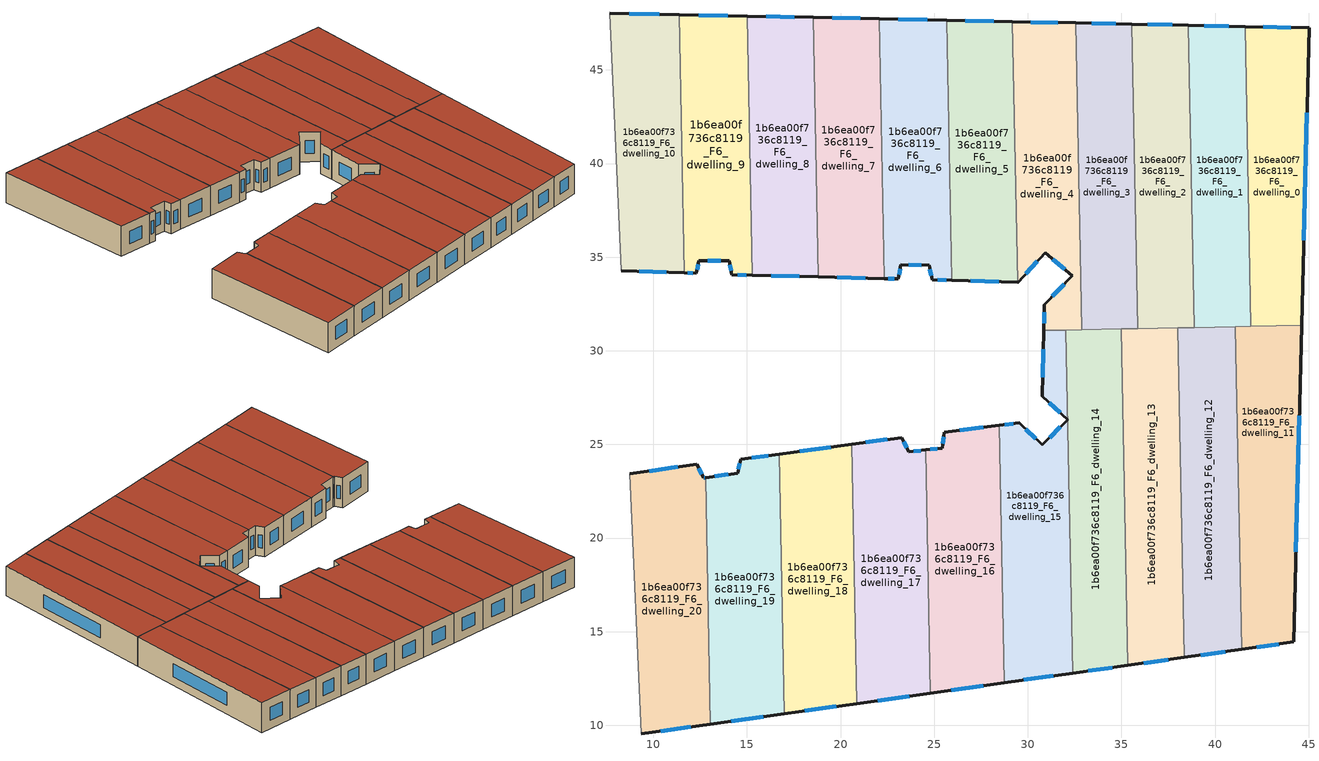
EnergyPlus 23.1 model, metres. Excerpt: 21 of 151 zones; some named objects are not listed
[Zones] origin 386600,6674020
1b6ea00f736c8119_F6_dwelling_0
 floor to 1b6ea00f736c8119_F5_dwelling_0 (EU_floor_Construction): 45.02,47.24 44.62,31.36 41.91,31.3 41.6,47.32 z18
 wall outside (EU_wall_Construction): 44.62,31.36 45.02,47.24 41.6,47.32 z18:21
 wall to 1b6ea00f736c8119_F6_dwelling_1 (EU_wall_Construction): 41.6,47.32 41.91,31.3 z18:21
 wall to 1b6ea00f736c8119_F6_dwelling_11 (EU_wall_Construction): 41.91,31.3 44.62,31.36 z18:21
 window (EU_Window_Construction): 44.73,35.89 44.9,42.7 / 44.04,47.26 42.58,47.3 z18.86:20.14
 roof outside (EU_roof_Construction): 44.62,31.36 45.02,47.24 41.6,47.32 41.91,31.3 z21
1b6ea00f736c8119_F6_dwelling_1
 floor to 1b6ea00f736c8119_F5_dwelling_1 (EU_floor_Construction): 41.6,47.32 41.91,31.3 38.88,31.24 38.57,47.38 z18
 wall outside (EU_wall_Construction): 41.6,47.32 38.57,47.38 z18:21
 wall to 1b6ea00f736c8119_F6_dwelling_2 (EU_wall_Construction): 38.57,47.38 38.88,31.24 z18:21
 wall to 1b6ea00f736c8119_F6_dwelling_12 (EU_wall_Construction): 38.88,31.24 41.09,31.29 z18:21
 wall to 1b6ea00f736c8119_F6_dwelling_11 (EU_wall_Construction): 41.09,31.29 41.91,31.3 z18:21
 window (EU_Window_Construction): 40.73,47.33 39.43,47.36 z18.86:20.14
 roof outside (EU_roof_Construction): 41.91,31.3 41.6,47.32 38.57,47.38 38.88,31.24 z21
1b6ea00f736c8119_F6_dwelling_10
 floor to 1b6ea00f736c8119_F5_dwelling_10 (EU_floor_Construction): 11.39,47.95 11.66,34.16 8.3,34.28 7.66,48.03 z18
 wall outside (EU_wall_Construction): 8.3,34.28 11.66,34.16 / 11.39,47.95 7.66,48.03 z18:21
 wall to 1b6ea00f736c8119_F6_dwelling_9 (EU_wall_Construction): 11.66,34.16 11.39,47.95 z18:21
 wall adiabatic (EU_wall_Construction): 7.66,48.03 8.3,34.28 z18:21
 window (EU_Window_Construction): 9.26,34.24 10.7,34.19 / 10.32,47.98 8.73,48.01 z18.86:20.14
 roof outside (EU_roof_Construction): 11.66,34.16 11.39,47.95 7.66,48.03 8.3,34.28 z21
1b6ea00f736c8119_F6_dwelling_11
 floor to 1b6ea00f736c8119_F5_dwelling_11 (EU_floor_Construction): 44.62,31.36 44.19,14.45 41.43,14.06 41.09,31.29 z18
 wall outside (EU_wall_Construction): 41.43,14.06 44.19,14.45 44.62,31.36 z18:21
 wall to 1b6ea00f736c8119_F6_dwelling_12 (EU_wall_Construction): 41.09,31.29 41.43,14.06 z18:21
 window (EU_Window_Construction): 44.31,19.28 44.5,26.53 / 42.22,14.17 43.4,14.34 z18.86:20.14
 roof outside (EU_roof_Construction): 44.19,14.45 44.62,31.36 41.09,31.29 41.43,14.06 z21
1b6ea00f736c8119_F6_dwelling_12
 floor to 1b6ea00f736c8119_F5_dwelling_12 (EU_floor_Construction): 41.09,31.29 41.43,14.06 38.35,13.63 38.01,31.23 z18
 wall outside (EU_wall_Construction): 38.35,13.63 41.43,14.06 z18:21
 wall to 1b6ea00f736c8119_F6_dwelling_13 (EU_wall_Construction): 38.01,31.23 38.35,13.63 z18:21
 wall to 1b6ea00f736c8119_F6_dwelling_2 (EU_wall_Construction): 38.88,31.24 38.01,31.23 z18:21
 window (EU_Window_Construction): 39.23,13.75 40.55,13.94 z18.86:20.14
 roof outside (EU_roof_Construction): 41.43,14.06 41.09,31.29 38.01,31.23 38.35,13.63 z21
1b6ea00f736c8119_F6_dwelling_13
 floor to 1b6ea00f736c8119_F5_dwelling_13 (EU_floor_Construction): 38.01,31.23 38.35,13.63 35.34,13.2 34.99,31.17 z18
 wall outside (EU_wall_Construction): 35.34,13.2 38.35,13.63 z18:21
 wall to 1b6ea00f736c8119_F6_dwelling_14 (EU_wall_Construction): 34.99,31.17 35.34,13.2 z18:21
 wall to 1b6ea00f736c8119_F6_dwelling_2 (EU_wall_Construction): 38.01,31.23 35.87,31.18 z18:21
 wall to 1b6ea00f736c8119_F6_dwelling_3 (EU_wall_Construction): 35.87,31.18 34.99,31.17 z18:21
 window (EU_Window_Construction): 36.2,13.33 37.49,13.51 z18.86:20.14
 roof outside (EU_roof_Construction): 38.35,13.63 38.01,31.23 34.99,31.17 35.34,13.2 z21
1b6ea00f736c8119_F6_dwelling_14
 floor to 1b6ea00f736c8119_F5_dwelling_14 (EU_floor_Construction): 34.99,31.17 35.34,13.2 32.39,12.79 32.03,31.11 z18
 wall outside (EU_wall_Construction): 32.39,12.79 35.34,13.2 z18:21
 wall to 1b6ea00f736c8119_F6_dwelling_15 (EU_wall_Construction): 32.03,31.11 32.39,12.79 z18:21
 wall to 1b6ea00f736c8119_F6_dwelling_3 (EU_wall_Construction): 34.99,31.17 32.88,31.13 z18:21
 wall to 1b6ea00f736c8119_F6_dwelling_4 (EU_wall_Construction): 32.88,31.13 32.03,31.11 z18:21
 window (EU_Window_Construction): 33.23,12.91 34.5,13.09 z18.86:20.14
 roof outside (EU_roof_Construction): 35.34,13.2 34.99,31.17 32.03,31.11 32.39,12.79 z21
1b6ea00f736c8119_F6_dwelling_15
 floor to 1b6ea00f736c8119_F5_dwelling_15 (EU_floor_Construction): 32.03,31.11 32.39,12.79 28.74,12.27 28.47,26.01 29.54,26.15 30.78,24.98 32.12,26.32 30.76,27.58 30.85,31.09 z18
 wall outside (EU_wall_Construction): 30.85,31.09 30.76,27.58 32.12,26.32 30.78,24.98 29.54,26.15 28.47,26.01 / 28.74,12.27 32.39,12.79 z18:21
 wall to 1b6ea00f736c8119_F6_dwelling_16 (EU_wall_Construction): 28.47,26.01 28.74,12.27 z18:21
 wall to 1b6ea00f736c8119_F6_dwelling_4 (EU_wall_Construction): 32.03,31.11 30.85,31.09 z18:21
 window (EU_Window_Construction): 30.43,25.31 29.89,25.81 / 31.74,25.94 31.17,25.36 / 31.15,27.22 31.73,26.68 / 30.83,30.09 30.79,28.58 / 29.78,12.42 31.35,12.64 / 29.23,26.11 28.78,26.05 z18.86:20.14
 roof outside (EU_roof_Construction): 32.39,12.79 32.03,31.11 30.85,31.09 30.76,27.58 32.12,26.32 30.78,24.98 29.54,26.15 28.47,26.01 28.74,12.27 z21
1b6ea00f736c8119_F6_dwelling_16
 floor to 1b6ea00f736c8119_F5_dwelling_16 (EU_floor_Construction): 28.47,26.01 28.74,12.27 24.8,11.72 24.54,24.7 25.43,24.8 25.53,25.64 z18
 wall outside (EU_wall_Construction): 28.47,26.01 25.53,25.64 25.43,24.8 24.54,24.7 / 24.8,11.72 28.74,12.27 z18:21
 wall to 1b6ea00f736c8119_F6_dwelling_17 (EU_wall_Construction): 24.54,24.7 24.8,11.72 z18:21
 window (EU_Window_Construction): 25.5,25.4 25.46,25.04 / 27.63,25.91 26.37,25.74 / 25.92,11.88 27.61,12.12 / 25.17,24.77 24.8,24.73 z18.86:20.14
 roof outside (EU_roof_Construction): 28.74,12.27 28.47,26.01 25.53,25.64 25.43,24.8 24.54,24.7 24.8,11.72 z21
1b6ea00f736c8119_F6_dwelling_17
 floor to 1b6ea00f736c8119_F5_dwelling_17 (EU_floor_Construction): 24.54,24.7 24.8,11.72 20.86,11.16 20.59,25 23.26,25.37 23.66,24.6 z18
 wall outside (EU_wall_Construction): 24.54,24.7 23.66,24.6 23.26,25.37 20.59,25 / 20.86,11.16 24.8,11.72 z18:21
 wall to 1b6ea00f736c8119_F6_dwelling_18 (EU_wall_Construction): 20.59,25 20.86,11.16 z18:21
 window (EU_Window_Construction): 23.54,24.82 23.37,25.15 / 24.29,24.68 23.91,24.63 / 21.99,11.32 23.67,11.56 / 22.5,25.26 21.35,25.11 z18.86:20.14
 roof outside (EU_roof_Construction): 24.8,11.72 24.54,24.7 23.66,24.6 23.26,25.37 20.59,25 20.86,11.16 z21
1b6ea00f736c8119_F6_dwelling_18
 floor to 1b6ea00f736c8119_F5_dwelling_18 (EU_floor_Construction): 20.59,25 20.86,11.16 17,10.62 16.73,24.48 z18
 wall outside (EU_wall_Construction): 17,10.62 20.86,11.16 / 20.59,25 16.73,24.48 z18:21
 wall to 1b6ea00f736c8119_F6_dwelling_19 (EU_wall_Construction): 16.73,24.48 17,10.62 z18:21
 window (EU_Window_Construction): 18.1,10.78 19.76,11.01 / 19.49,24.85 17.83,24.63 z18.86:20.14
 roof outside (EU_roof_Construction): 20.86,11.16 20.59,25 16.73,24.48 17,10.62 z21
1b6ea00f736c8119_F6_dwelling_19
 floor to 1b6ea00f736c8119_F5_dwelling_19 (EU_floor_Construction): 16.73,24.48 17,10.62 13.04,10.06 12.79,23.22 14.5,23.47 14.67,24.2 z18
 wall outside (EU_wall_Construction): 16.73,24.48 14.67,24.2 14.5,23.47 12.79,23.22 / 13.04,10.06 17,10.62 z18:21
 wall to 1b6ea00f736c8119_F6_dwelling_20 (EU_wall_Construction): 12.79,23.22 13.04,10.06 z18:21
 window (EU_Window_Construction): 14.62,23.99 14.55,23.68 / 16.14,24.4 15.26,24.28 / 14.17,10.22 15.87,10.46 / 14.01,23.4 13.28,23.29 z18.86:20.14
 roof outside (EU_roof_Construction): 17,10.62 16.73,24.48 14.67,24.2 14.5,23.47 12.79,23.22 13.04,10.06 z21
1b6ea00f736c8119_F6_dwelling_2
 floor to 1b6ea00f736c8119_F5_dwelling_2 (EU_floor_Construction): 38.57,47.38 38.88,31.24 35.87,31.18 35.55,47.44 z18
 wall outside (EU_wall_Construction): 38.57,47.38 35.55,47.44 z18:21
 wall to 1b6ea00f736c8119_F6_dwelling_3 (EU_wall_Construction): 35.55,47.44 35.87,31.18 z18:21
 window (EU_Window_Construction): 37.7,47.4 36.41,47.43 z18.86:20.14
 roof outside (EU_roof_Construction): 38.88,31.24 38.57,47.38 35.55,47.44 35.87,31.18 z21
1b6ea00f736c8119_F6_dwelling_20
 floor to 1b6ea00f736c8119_F5_dwelling_20 (EU_floor_Construction): 12.33,23.94 12.68,23.21 12.79,23.22 13.04,10.06 9.35,9.54 8.75,23.43 z18
 wall outside (EU_wall_Construction): 12.79,23.22 12.68,23.21 12.33,23.94 8.75,23.43 / 9.35,9.54 13.04,10.06 z18:21
 wall adiabatic (EU_wall_Construction): 8.75,23.43 9.35,9.54 z18:21
 window (EU_Window_Construction): 12.58,23.42 12.43,23.73 / 12.76,23.22 12.71,23.21 / 10.41,9.69 11.99,9.91 / 11.31,23.8 9.77,23.58 z18.86:20.14
 roof outside (EU_roof_Construction): 13.04,10.06 12.79,23.22 12.68,23.21 12.33,23.94 8.75,23.43 9.35,9.54 z21
1b6ea00f736c8119_F6_dwelling_3
 floor to 1b6ea00f736c8119_F5_dwelling_3 (EU_floor_Construction): 35.55,47.44 35.87,31.18 32.88,31.13 32.56,47.51 z18
 wall outside (EU_wall_Construction): 35.55,47.44 32.56,47.51 z18:21
 wall to 1b6ea00f736c8119_F6_dwelling_4 (EU_wall_Construction): 32.56,47.51 32.88,31.13 z18:21
 window (EU_Window_Construction): 34.7,47.46 33.41,47.49 z18.86:20.14
 roof outside (EU_roof_Construction): 35.87,31.18 35.55,47.44 32.56,47.51 32.88,31.13 z21
1b6ea00f736c8119_F6_dwelling_4
 floor to 1b6ea00f736c8119_F5_dwelling_4 (EU_floor_Construction): 32.56,47.51 32.88,31.13 30.85,31.09 30.89,32.46 32.38,34 30.93,35.23 29.48,33.66 29.45,33.66 29.18,47.58 z18
 wall outside (EU_wall_Construction): 29.45,33.66 29.48,33.66 30.93,35.23 32.38,34 30.89,32.46 30.85,31.09 / 32.56,47.51 29.18,47.58 z18:21
 wall to 1b6ea00f736c8119_F6_dwelling_5 (EU_wall_Construction): 29.18,47.58 29.45,33.66 z18:21
 window (EU_Window_Construction): 31.34,34.88 31.96,34.35 / 29.89,34.11 30.51,34.78 / 31.59,47.53 30.15,47.56 / 30.88,32.07 30.87,31.48 / 31.95,33.56 31.32,32.9 z18.86:20.14
 roof outside (EU_roof_Construction): 32.88,31.13 32.56,47.51 29.18,47.58 29.45,33.66 29.48,33.66 30.93,35.23 32.38,34 30.89,32.46 30.85,31.09 z21
1b6ea00f736c8119_F6_dwelling_5
 floor to 1b6ea00f736c8119_F5_dwelling_5 (EU_floor_Construction): 29.18,47.58 29.45,33.66 25.94,33.76 25.67,47.65 z18
 wall outside (EU_wall_Construction): 25.94,33.76 29.45,33.66 / 29.18,47.58 25.67,47.65 z18:21
 wall to 1b6ea00f736c8119_F6_dwelling_6 (EU_wall_Construction): 25.67,47.65 25.94,33.76 z18:21
 window (EU_Window_Construction): 26.94,33.73 28.45,33.69 / 28.18,47.6 26.67,47.63 z18.86:20.14
 roof outside (EU_roof_Construction): 29.45,33.66 29.18,47.58 25.67,47.65 25.94,33.76 z21
1b6ea00f736c8119_F6_dwelling_6
 floor to 1b6ea00f736c8119_F5_dwelling_6 (EU_floor_Construction): 25.67,47.65 25.94,33.76 24.89,33.79 24.73,34.56 23.22,34.61 23.08,33.84 22.33,33.86 22.06,47.73 z18
 wall outside (EU_wall_Construction): 22.33,33.86 23.08,33.84 23.22,34.61 24.73,34.56 24.89,33.79 25.94,33.76 / 25.67,47.65 22.06,47.73 z18:21
 wall to 1b6ea00f736c8119_F6_dwelling_7 (EU_wall_Construction): 22.06,47.73 22.33,33.86 z18:21
 window (EU_Window_Construction): 23.12,34.06 23.18,34.39 / 22.55,33.85 22.87,33.84 / 24.64,47.67 23.09,47.71 / 25.19,33.78 25.64,33.77 / 24.78,34.34 24.84,34.01 / 23.65,34.59 24.3,34.57 z18.86:20.14
 roof outside (EU_roof_Construction): 25.94,33.76 25.67,47.65 22.06,47.73 22.33,33.86 23.08,33.84 23.22,34.61 24.73,34.56 24.89,33.79 z21
1b6ea00f736c8119_F6_dwelling_7
 floor to 1b6ea00f736c8119_F5_dwelling_7 (EU_floor_Construction): 22.06,47.73 22.33,33.86 18.81,33.95 18.54,47.8 z18
 wall outside (EU_wall_Construction): 18.81,33.95 22.33,33.86 / 22.06,47.73 18.54,47.8 z18:21
 wall to 1b6ea00f736c8119_F6_dwelling_8 (EU_wall_Construction): 18.54,47.8 18.81,33.95 z18:21
 window (EU_Window_Construction): 19.82,33.92 21.32,33.88 / 21.05,47.75 19.54,47.78 z18.86:20.14
 roof outside (EU_roof_Construction): 22.33,33.86 22.06,47.73 18.54,47.8 18.81,33.95 z21
1b6ea00f736c8119_F6_dwelling_8
 floor to 1b6ea00f736c8119_F5_dwelling_8 (EU_floor_Construction): 18.54,47.8 18.81,33.95 15.28,34.04 15.01,47.88 z18
 wall outside (EU_wall_Construction): 15.28,34.04 18.81,33.95 / 18.54,47.8 15.01,47.88 z18:21
 wall to 1b6ea00f736c8119_F6_dwelling_9 (EU_wall_Construction): 15.01,47.88 15.28,34.04 z18:21
 window (EU_Window_Construction): 16.29,34.01 17.8,33.97 / 17.53,47.82 16.02,47.86 z18.86:20.14
 roof outside (EU_roof_Construction): 18.81,33.95 18.54,47.8 15.01,47.88 15.28,34.04 z21
1b6ea00f736c8119_F6_dwelling_9
 floor to 1b6ea00f736c8119_F5_dwelling_9 (EU_floor_Construction): 15.01,47.88 15.28,34.04 14.2,34.07 14.05,34.82 12.44,34.82 12.3,34.14 11.66,34.16 11.39,47.95 z18
 wall outside (EU_wall_Construction): 11.66,34.16 12.3,34.14 12.44,34.82 14.05,34.82 14.2,34.07 15.28,34.04 / 15.01,47.88 11.39,47.95 z18:21
 window (EU_Window_Construction): 12.34,34.33 12.4,34.63 / 11.84,34.15 12.12,34.15 / 13.98,47.9 12.43,47.93 / 14.51,34.06 14.97,34.05 / 14.09,34.61 14.15,34.28 / 12.9,34.82 13.59,34.82 z18.86:20.14
 roof outside (EU_roof_Construction): 15.28,34.04 15.01,47.88 11.39,47.95 11.66,34.16 12.3,34.14 12.44,34.82 14.05,34.82 14.2,34.07 z21
[Building]
EU S2 Campaign: North Axis=0; Terrain=City; Solar Distribution=FullExterior
[Site:Location]
Helsinki-Vantaa.AP: Latitude=60.317; Longitude=24.963; Time Zone=2; Elevation=54.6
[SizingPeriod:WeatherFileDays]
AnnualSizingPeriod: Begin Month=1; Begin Day of Month=1; End Month=12; End Day of Month=31; Day of Week for Start Day=Monday; Use Weather File Daylight Saving Period=No; Use Weather File Rain and Snow Indicators=No
[MATERIAL]
EU_InternalMass_Material: Roughness=MediumRough; Thickness=0.1; Conductivity=1; Density=1800; Specific Heat=900; Thermal Absorptance=0.9; Solar Absorptance=0.7; Visible Absorptance=0.7
[MATERIAL:NOMASS] Roughness=MediumRough; Thermal Absorptance=0.9; Solar Absorptance=0.7; Visible Absorptance=0.7
Name | Thermal Resistance
EU_wall_NoMass | 1.10183
EU_roof_NoMass; EU_floor_NoMass | 1.70606
[WINDOWMATERIAL:SIMPLEGLAZINGSYSTEM]
EU_Window_SimpleGlazing: UFactor=3.11035; Solar Heat Gain Coefficient=0.8; Visible Transmittance=0.8
[CONSTRUCTION]
EU_wall_Construction: EU_wall_NoMass
EU_roof_Construction: EU_roof_NoMass
EU_floor_Construction: EU_floor_NoMass
EU_Window_Construction: EU_Window_SimpleGlazing
EU_InternalMass_Construction: EU_InternalMass_Material
[ZONE] Type=1; Multiplier=1; Ceiling Height=autocalculate; Floor Area=autocalculate; Part of Total Floor Area=Yes
Name | Volume
1b6ea00f736c8119_F6_dwelling_0 | 146.388
1b6ea00f736c8119_F6_dwelling_1 | 146.365
1b6ea00f736c8119_F6_dwelling_10; 1b6ea00f736c8119_F6_dwelling_5 | 146.384
1b6ea00f736c8119_F6_dwelling_11 | 161.049
1b6ea00f736c8119_F6_dwelling_12 | 161.003
1b6ea00f736c8119_F6_dwelling_13 | 161.023
1b6ea00f736c8119_F6_dwelling_14 | 160.994
1b6ea00f736c8119_F6_dwelling_15 | 161.026
1b6ea00f736c8119_F6_dwelling_16; 1b6ea00f736c8119_F6_dwelling_19 | 161.001
1b6ea00f736c8119_F6_dwelling_17 | 161.024
1b6ea00f736c8119_F6_dwelling_18 | 161.052
1b6ea00f736c8119_F6_dwelling_2 | 146.416
1b6ea00f736c8119_F6_dwelling_20 | 161.015
1b6ea00f736c8119_F6_dwelling_3 | 146.368
1b6ea00f736c8119_F6_dwelling_4 | 146.378
1b6ea00f736c8119_F6_dwelling_6 | 146.357
1b6ea00f736c8119_F6_dwelling_7 | 146.414
1b6ea00f736c8119_F6_dwelling_8 | 146.38
1b6ea00f736c8119_F6_dwelling_9 | 146.36
[INTERNALMASS] Construction=EU_InternalMass_Construction
Name | Zone or ZoneList | Surface Area
1b6ea00f736c8119_F6_dwelling_0_EU_InternalMass | 1b6ea00f736c8119_F6_dwelling_0 | 48.796
1b6ea00f736c8119_F6_dwelling_1_EU_InternalMass | 1b6ea00f736c8119_F6_dwelling_1 | 48.7884
1b6ea00f736c8119_F6_dwelling_2_EU_InternalMass | 1b6ea00f736c8119_F6_dwelling_2 | 48.8053
1b6ea00f736c8119_F6_dwelling_3_EU_InternalMass | 1b6ea00f736c8119_F6_dwelling_3 | 48.7893
1b6ea00f736c8119_F6_dwelling_4_EU_InternalMass | 1b6ea00f736c8119_F6_dwelling_4 | 48.7927
1b6ea00f736c8119_F6_dwelling_5_EU_InternalMass | 1b6ea00f736c8119_F6_dwelling_5 | 48.7949
1b6ea00f736c8119_F6_dwelling_6_EU_InternalMass | 1b6ea00f736c8119_F6_dwelling_6 | 48.786
1b6ea00f736c8119_F6_dwelling_7_EU_InternalMass | 1b6ea00f736c8119_F6_dwelling_7 | 48.8046
1b6ea00f736c8119_F6_dwelling_8_EU_InternalMass | 1b6ea00f736c8119_F6_dwelling_8 | 48.7935
1b6ea00f736c8119_F6_dwelling_9_EU_InternalMass | 1b6ea00f736c8119_F6_dwelling_9 | 48.787
1b6ea00f736c8119_F6_dwelling_10_EU_InternalMass | 1b6ea00f736c8119_F6_dwelling_10 | 48.7948
1b6ea00f736c8119_F6_dwelling_11_EU_InternalMass | 1b6ea00f736c8119_F6_dwelling_11 | 53.6832
1b6ea00f736c8119_F6_dwelling_12_EU_InternalMass | 1b6ea00f736c8119_F6_dwelling_12 | 53.6676
1b6ea00f736c8119_F6_dwelling_13_EU_InternalMass | 1b6ea00f736c8119_F6_dwelling_13 | 53.6742
1b6ea00f736c8119_F6_dwelling_14_EU_InternalMass | 1b6ea00f736c8119_F6_dwelling_14 | 53.6648
1b6ea00f736c8119_F6_dwelling_15_EU_InternalMass | 1b6ea00f736c8119_F6_dwelling_15 | 53.6752
1b6ea00f736c8119_F6_dwelling_16_EU_InternalMass | 1b6ea00f736c8119_F6_dwelling_16 | 53.6671
1b6ea00f736c8119_F6_dwelling_17_EU_InternalMass | 1b6ea00f736c8119_F6_dwelling_17 | 53.6746
1b6ea00f736c8119_F6_dwelling_18_EU_InternalMass | 1b6ea00f736c8119_F6_dwelling_18 | 53.6837
1b6ea00f736c8119_F6_dwelling_19_EU_InternalMass | 1b6ea00f736c8119_F6_dwelling_19 | 53.6668
1b6ea00f736c8119_F6_dwelling_20_EU_InternalMass | 1b6ea00f736c8119_F6_dwelling_20 | 53.6715
[OTHEREQUIPMENT] Fuel Type=Electricity; Design Level Calculation Method=Watts/Area; Power per Zone Floor Area=1; Fraction Latent=0; Fraction Radiant=0; Fraction Lost=0; Carbon Dioxide Generation Rate=0; EndUse Subcategory=EU_Step8_InternalGains
Name | Zone or ZoneList or Space or SpaceList | Schedule
EU_Step8_InternalGain_1b6ea00f736c8119_F6_dwelling_0_f000 | 1b6ea00f736c8119_F6_dwelling_0 | EU_Step8_GainSchedule_1b6ea00f736c8119_F6_dwelling_0_f000
EU_Step8_InternalGain_1b6ea00f736c8119_F6_dwelling_1_f000 | 1b6ea00f736c8119_F6_dwelling_1 | EU_Step8_GainSchedule_1b6ea00f736c8119_F6_dwelling_1_f000
EU_Step8_InternalGain_1b6ea00f736c8119_F6_dwelling_2_f000 | 1b6ea00f736c8119_F6_dwelling_2 | EU_Step8_GainSchedule_1b6ea00f736c8119_F6_dwelling_2_f000
EU_Step8_InternalGain_1b6ea00f736c8119_F6_dwelling_3_f000 | 1b6ea00f736c8119_F6_dwelling_3 | EU_Step8_GainSchedule_1b6ea00f736c8119_F6_dwelling_3_f000
EU_Step8_InternalGain_1b6ea00f736c8119_F6_dwelling_4_f000 | 1b6ea00f736c8119_F6_dwelling_4 | EU_Step8_GainSchedule_1b6ea00f736c8119_F6_dwelling_4_f000
EU_Step8_InternalGain_1b6ea00f736c8119_F6_dwelling_5_f000 | 1b6ea00f736c8119_F6_dwelling_5 | EU_Step8_GainSchedule_1b6ea00f736c8119_F6_dwelling_5_f000
EU_Step8_InternalGain_1b6ea00f736c8119_F6_dwelling_6_f000 | 1b6ea00f736c8119_F6_dwelling_6 | EU_Step8_GainSchedule_1b6ea00f736c8119_F6_dwelling_6_f000
EU_Step8_InternalGain_1b6ea00f736c8119_F6_dwelling_7_f000 | 1b6ea00f736c8119_F6_dwelling_7 | EU_Step8_GainSchedule_1b6ea00f736c8119_F6_dwelling_7_f000
EU_Step8_InternalGain_1b6ea00f736c8119_F6_dwelling_8_f000 | 1b6ea00f736c8119_F6_dwelling_8 | EU_Step8_GainSchedule_1b6ea00f736c8119_F6_dwelling_8_f000
EU_Step8_InternalGain_1b6ea00f736c8119_F6_dwelling_9_f000 | 1b6ea00f736c8119_F6_dwelling_9 | EU_Step8_GainSchedule_1b6ea00f736c8119_F6_dwelling_9_f000
EU_Step8_InternalGain_1b6ea00f736c8119_F6_dwelling_10_f000 | 1b6ea00f736c8119_F6_dwelling_10 | EU_Step8_GainSchedule_1b6ea00f736c8119_F6_dwelling_10_f000
EU_Step8_InternalGain_1b6ea00f736c8119_F6_dwelling_11_f000 | 1b6ea00f736c8119_F6_dwelling_11 | EU_Step8_GainSchedule_1b6ea00f736c8119_F6_dwelling_11_f000
EU_Step8_InternalGain_1b6ea00f736c8119_F6_dwelling_12_f000 | 1b6ea00f736c8119_F6_dwelling_12 | EU_Step8_GainSchedule_1b6ea00f736c8119_F6_dwelling_12_f000
EU_Step8_InternalGain_1b6ea00f736c8119_F6_dwelling_13_f000 | 1b6ea00f736c8119_F6_dwelling_13 | EU_Step8_GainSchedule_1b6ea00f736c8119_F6_dwelling_13_f000
EU_Step8_InternalGain_1b6ea00f736c8119_F6_dwelling_14_f000 | 1b6ea00f736c8119_F6_dwelling_14 | EU_Step8_GainSchedule_1b6ea00f736c8119_F6_dwelling_14_f000
EU_Step8_InternalGain_1b6ea00f736c8119_F6_dwelling_15_f000 | 1b6ea00f736c8119_F6_dwelling_15 | EU_Step8_GainSchedule_1b6ea00f736c8119_F6_dwelling_15_f000
EU_Step8_InternalGain_1b6ea00f736c8119_F6_dwelling_16_f000 | 1b6ea00f736c8119_F6_dwelling_16 | EU_Step8_GainSchedule_1b6ea00f736c8119_F6_dwelling_16_f000
EU_Step8_InternalGain_1b6ea00f736c8119_F6_dwelling_17_f000 | 1b6ea00f736c8119_F6_dwelling_17 | EU_Step8_GainSchedule_1b6ea00f736c8119_F6_dwelling_17_f000
EU_Step8_InternalGain_1b6ea00f736c8119_F6_dwelling_18_f000 | 1b6ea00f736c8119_F6_dwelling_18 | EU_Step8_GainSchedule_1b6ea00f736c8119_F6_dwelling_18_f000
EU_Step8_InternalGain_1b6ea00f736c8119_F6_dwelling_19_f000 | 1b6ea00f736c8119_F6_dwelling_19 | EU_Step8_GainSchedule_1b6ea00f736c8119_F6_dwelling_19_f000
EU_Step8_InternalGain_1b6ea00f736c8119_F6_dwelling_20_f000 | 1b6ea00f736c8119_F6_dwelling_20 | EU_Step8_GainSchedule_1b6ea00f736c8119_F6_dwelling_20_f000
[ZONEVENTILATION:DESIGNFLOWRATE] Schedule=EU_AlwaysOn; Design Flow Rate Calculation Method=AirChanges/Hour; Air Changes per Hour=0.756316; Ventilation Type=Natural; Fan Pressure Rise=0; Fan Total Efficiency=1; Constant Term Coefficient=1; Temperature Term Coefficient=0; Velocity Term Coefficient=0; Velocity Squared Term Coefficient=0; Minimum Indoor Temperature=-100; Maximum Indoor Temperature=100; Delta Temperature=-100; Minimum Outdoor Temperature=-100; Maximum Outdoor Temperature=100; Maximum Wind Speed=40
Name | Zone or ZoneList or Space or SpaceList
EU_ConstantAir_1b6ea00f736c8119_F6_dwelling_0 | 1b6ea00f736c8119_F6_dwelling_0
EU_ConstantAir_1b6ea00f736c8119_F6_dwelling_1 | 1b6ea00f736c8119_F6_dwelling_1
EU_ConstantAir_1b6ea00f736c8119_F6_dwelling_2 | 1b6ea00f736c8119_F6_dwelling_2
EU_ConstantAir_1b6ea00f736c8119_F6_dwelling_3 | 1b6ea00f736c8119_F6_dwelling_3
EU_ConstantAir_1b6ea00f736c8119_F6_dwelling_4 | 1b6ea00f736c8119_F6_dwelling_4
EU_ConstantAir_1b6ea00f736c8119_F6_dwelling_5 | 1b6ea00f736c8119_F6_dwelling_5
EU_ConstantAir_1b6ea00f736c8119_F6_dwelling_6 | 1b6ea00f736c8119_F6_dwelling_6
EU_ConstantAir_1b6ea00f736c8119_F6_dwelling_7 | 1b6ea00f736c8119_F6_dwelling_7
EU_ConstantAir_1b6ea00f736c8119_F6_dwelling_8 | 1b6ea00f736c8119_F6_dwelling_8
EU_ConstantAir_1b6ea00f736c8119_F6_dwelling_9 | 1b6ea00f736c8119_F6_dwelling_9
EU_ConstantAir_1b6ea00f736c8119_F6_dwelling_10 | 1b6ea00f736c8119_F6_dwelling_10
EU_ConstantAir_1b6ea00f736c8119_F6_dwelling_11 | 1b6ea00f736c8119_F6_dwelling_11
EU_ConstantAir_1b6ea00f736c8119_F6_dwelling_12 | 1b6ea00f736c8119_F6_dwelling_12
EU_ConstantAir_1b6ea00f736c8119_F6_dwelling_13 | 1b6ea00f736c8119_F6_dwelling_13
EU_ConstantAir_1b6ea00f736c8119_F6_dwelling_14 | 1b6ea00f736c8119_F6_dwelling_14
EU_ConstantAir_1b6ea00f736c8119_F6_dwelling_15 | 1b6ea00f736c8119_F6_dwelling_15
EU_ConstantAir_1b6ea00f736c8119_F6_dwelling_16 | 1b6ea00f736c8119_F6_dwelling_16
EU_ConstantAir_1b6ea00f736c8119_F6_dwelling_17 | 1b6ea00f736c8119_F6_dwelling_17
EU_ConstantAir_1b6ea00f736c8119_F6_dwelling_18 | 1b6ea00f736c8119_F6_dwelling_18
EU_ConstantAir_1b6ea00f736c8119_F6_dwelling_19 | 1b6ea00f736c8119_F6_dwelling_19
EU_ConstantAir_1b6ea00f736c8119_F6_dwelling_20 | 1b6ea00f736c8119_F6_dwelling_20
[HVACTEMPLATE:ZONE:IDEALLOADSAIRSYSTEM] System Availability Schedule=EU_AlwaysOn; Maximum Heating Supply Air Temperature=50; Minimum Cooling Supply Air Temperature=13; Maximum Heating Supply Air Humidity Ratio=0.0156; Minimum Cooling Supply Air Humidity Ratio=0.0077; Heating Limit=NoLimit; Cooling Limit=NoLimit; Heating Availability Schedule=EU_AlwaysOn; Cooling Availability Schedule=EU_CoolingOff; Dehumidification Control Type=ConstantSensibleHeatRatio; Cooling Sensible Heat Ratio=0.7; Dehumidification Setpoint=60; Humidification Control Type=None; Humidification Setpoint=30; Outdoor Air Method=None; Outdoor Air Flow Rate per Person=0.00944; Outdoor Air Flow Rate per Zone Floor Area=0; Outdoor Air Flow Rate per Zone=0; Demand Controlled Ventilation Type=None; Outdoor Air Economizer Type=NoEconomizer; Heat Recovery Type=None; Sensible Heat Recovery Effectiveness=0.7; Latent Heat Recovery Effectiveness=0.65
Name | Template Thermostat
1b6ea00f736c8119_F6_dwelling_0 | EU_HeatOnly_1b6ea00f736c8119_F6_dwelling_0
1b6ea00f736c8119_F6_dwelling_1 | EU_HeatOnly_1b6ea00f736c8119_F6_dwelling_1
1b6ea00f736c8119_F6_dwelling_2 | EU_HeatOnly_1b6ea00f736c8119_F6_dwelling_2
1b6ea00f736c8119_F6_dwelling_3 | EU_HeatOnly_1b6ea00f736c8119_F6_dwelling_3
1b6ea00f736c8119_F6_dwelling_4 | EU_HeatOnly_1b6ea00f736c8119_F6_dwelling_4
1b6ea00f736c8119_F6_dwelling_5 | EU_HeatOnly_1b6ea00f736c8119_F6_dwelling_5
1b6ea00f736c8119_F6_dwelling_6 | EU_HeatOnly_1b6ea00f736c8119_F6_dwelling_6
1b6ea00f736c8119_F6_dwelling_7 | EU_HeatOnly_1b6ea00f736c8119_F6_dwelling_7
1b6ea00f736c8119_F6_dwelling_8 | EU_HeatOnly_1b6ea00f736c8119_F6_dwelling_8
1b6ea00f736c8119_F6_dwelling_9 | EU_HeatOnly_1b6ea00f736c8119_F6_dwelling_9
1b6ea00f736c8119_F6_dwelling_10 | EU_HeatOnly_1b6ea00f736c8119_F6_dwelling_10
1b6ea00f736c8119_F6_dwelling_11 | EU_HeatOnly_1b6ea00f736c8119_F6_dwelling_11
1b6ea00f736c8119_F6_dwelling_12 | EU_HeatOnly_1b6ea00f736c8119_F6_dwelling_12
1b6ea00f736c8119_F6_dwelling_13 | EU_HeatOnly_1b6ea00f736c8119_F6_dwelling_13
1b6ea00f736c8119_F6_dwelling_14 | EU_HeatOnly_1b6ea00f736c8119_F6_dwelling_14
1b6ea00f736c8119_F6_dwelling_15 | EU_HeatOnly_1b6ea00f736c8119_F6_dwelling_15
1b6ea00f736c8119_F6_dwelling_16 | EU_HeatOnly_1b6ea00f736c8119_F6_dwelling_16
1b6ea00f736c8119_F6_dwelling_17 | EU_HeatOnly_1b6ea00f736c8119_F6_dwelling_17
1b6ea00f736c8119_F6_dwelling_18 | EU_HeatOnly_1b6ea00f736c8119_F6_dwelling_18
1b6ea00f736c8119_F6_dwelling_19 | EU_HeatOnly_1b6ea00f736c8119_F6_dwelling_19
1b6ea00f736c8119_F6_dwelling_20 | EU_HeatOnly_1b6ea00f736c8119_F6_dwelling_20
[SIZING:ZONE] Zone Cooling Design Supply Air Temperature Input Method=SupplyAirTemperature; Zone Cooling Design Supply Air Temperature=13; Zone Heating Design Supply Air Temperature Input Method=SupplyAirTemperature; Zone Heating Design Supply Air Temperature=50; Zone Cooling Design Supply Air Humidity Ratio=0.008; Zone Heating Design Supply Air Humidity Ratio=0.008; Cooling Design Air Flow Method=DesignDay; Cooling Design Air Flow Rate=0; Cooling Minimum Air Flow per Zone Floor Area=0.000762; Cooling Minimum Air Flow=0; Cooling Minimum Air Flow Fraction=0.2; Heating Design Air Flow Method=DesignDay; Heating Design Air Flow Rate=0; Heating Maximum Air Flow per Zone Floor Area=0.002032; Heating Maximum Air Flow=0.141576; Heating Maximum Air Flow Fraction=0.3; Account for Dedicated Outdoor Air System=No; Dedicated Outdoor Air System Control Strategy=NeutralSupplyAir; Dedicated Outdoor Air Low Setpoint Temperature for Design=autosize; Dedicated Outdoor Air High Setpoint Temperature for Design=autosize; Zone Load Sizing Method=Sensible Load Only No Latent Load; Zone Latent Cooling Design Supply Air Humidity Ratio Input Method=HumidityRatioDifference; Zone Cooling Design Supply Air Humidity Ratio Difference=0.005; Zone Latent Heating Design Supply Air Humidity Ratio Input Method=HumidityRatioDifference; Zone Humidification Design Supply Air Humidity Ratio Difference=0.005
1b6ea00f736c8119_F6_dwelling_0; 1b6ea00f736c8119_F6_dwelling_1; 1b6ea00f736c8119_F6_dwelling_2; 1b6ea00f736c8119_F6_dwelling_3; 1b6ea00f736c8119_F6_dwelling_4; 1b6ea00f736c8119_F6_dwelling_5; 1b6ea00f736c8119_F6_dwelling_6; 1b6ea00f736c8119_F6_dwelling_7; 1b6ea00f736c8119_F6_dwelling_8; 1b6ea00f736c8119_F6_dwelling_9; 1b6ea00f736c8119_F6_dwelling_10; 1b6ea00f736c8119_F6_dwelling_11; 1b6ea00f736c8119_F6_dwelling_12; 1b6ea00f736c8119_F6_dwelling_13; 1b6ea00f736c8119_F6_dwelling_14; 1b6ea00f736c8119_F6_dwelling_15; 1b6ea00f736c8119_F6_dwelling_16; 1b6ea00f736c8119_F6_dwelling_17; 1b6ea00f736c8119_F6_dwelling_18; 1b6ea00f736c8119_F6_dwelling_19; 1b6ea00f736c8119_F6_dwelling_20
[SCHEDULE:CONSTANT]
Name | Hourly Value
EU_AlwaysOn | 1
EU_CoolingOff | 0
[SCHEDULE:FILE] Column Number=1; Rows to Skip at Top=0; Number of Hours of Data=8760; Column Separator=Comma; Interpolate to Timestep=No; Minutes per Item=60; Adjust Schedule for Daylight Savings=Yes
Name | File
EU_Step8_GainSchedule_1b6ea00f736c8119_F6_dwelling_0_f000 | ../../schedules/1b6ea00f736c8119/1b6ea00f736c8119_F6_dwelling_0_f000_gain.csv
EU_Step8_GainSchedule_1b6ea00f736c8119_F6_dwelling_1_f000 | ../../schedules/1b6ea00f736c8119/1b6ea00f736c8119_F6_dwelling_1_f000_gain.csv
EU_Step8_GainSchedule_1b6ea00f736c8119_F6_dwelling_2_f000 | ../../schedules/1b6ea00f736c8119/1b6ea00f736c8119_F6_dwelling_2_f000_gain.csv
EU_Step8_GainSchedule_1b6ea00f736c8119_F6_dwelling_3_f000 | ../../schedules/1b6ea00f736c8119/1b6ea00f736c8119_F6_dwelling_3_f000_gain.csv
EU_Step8_GainSchedule_1b6ea00f736c8119_F6_dwelling_4_f000 | ../../schedules/1b6ea00f736c8119/1b6ea00f736c8119_F6_dwelling_4_f000_gain.csv
EU_Step8_GainSchedule_1b6ea00f736c8119_F6_dwelling_5_f000 | ../../schedules/1b6ea00f736c8119/1b6ea00f736c8119_F6_dwelling_5_f000_gain.csv
EU_Step8_GainSchedule_1b6ea00f736c8119_F6_dwelling_6_f000 | ../../schedules/1b6ea00f736c8119/1b6ea00f736c8119_F6_dwelling_6_f000_gain.csv
EU_Step8_GainSchedule_1b6ea00f736c8119_F6_dwelling_7_f000 | ../../schedules/1b6ea00f736c8119/1b6ea00f736c8119_F6_dwelling_7_f000_gain.csv
EU_Step8_GainSchedule_1b6ea00f736c8119_F6_dwelling_8_f000 | ../../schedules/1b6ea00f736c8119/1b6ea00f736c8119_F6_dwelling_8_f000_gain.csv
EU_Step8_GainSchedule_1b6ea00f736c8119_F6_dwelling_9_f000 | ../../schedules/1b6ea00f736c8119/1b6ea00f736c8119_F6_dwelling_9_f000_gain.csv
EU_Step8_GainSchedule_1b6ea00f736c8119_F6_dwelling_10_f000 | ../../schedules/1b6ea00f736c8119/1b6ea00f736c8119_F6_dwelling_10_f000_gain.csv
EU_Step8_GainSchedule_1b6ea00f736c8119_F6_dwelling_11_f000 | ../../schedules/1b6ea00f736c8119/1b6ea00f736c8119_F6_dwelling_11_f000_gain.csv
EU_Step8_GainSchedule_1b6ea00f736c8119_F6_dwelling_12_f000 | ../../schedules/1b6ea00f736c8119/1b6ea00f736c8119_F6_dwelling_12_f000_gain.csv
EU_Step8_GainSchedule_1b6ea00f736c8119_F6_dwelling_13_f000 | ../../schedules/1b6ea00f736c8119/1b6ea00f736c8119_F6_dwelling_13_f000_gain.csv
EU_Step8_GainSchedule_1b6ea00f736c8119_F6_dwelling_14_f000 | ../../schedules/1b6ea00f736c8119/1b6ea00f736c8119_F6_dwelling_14_f000_gain.csv
EU_Step8_GainSchedule_1b6ea00f736c8119_F6_dwelling_15_f000 | ../../schedules/1b6ea00f736c8119/1b6ea00f736c8119_F6_dwelling_15_f000_gain.csv
EU_Step8_GainSchedule_1b6ea00f736c8119_F6_dwelling_16_f000 | ../../schedules/1b6ea00f736c8119/1b6ea00f736c8119_F6_dwelling_16_f000_gain.csv
EU_Step8_GainSchedule_1b6ea00f736c8119_F6_dwelling_17_f000 | ../../schedules/1b6ea00f736c8119/1b6ea00f736c8119_F6_dwelling_17_f000_gain.csv
EU_Step8_GainSchedule_1b6ea00f736c8119_F6_dwelling_18_f000 | ../../schedules/1b6ea00f736c8119/1b6ea00f736c8119_F6_dwelling_18_f000_gain.csv
EU_Step8_GainSchedule_1b6ea00f736c8119_F6_dwelling_19_f000 | ../../schedules/1b6ea00f736c8119/1b6ea00f736c8119_F6_dwelling_19_f000_gain.csv
EU_Step8_GainSchedule_1b6ea00f736c8119_F6_dwelling_20_f000 | ../../schedules/1b6ea00f736c8119/1b6ea00f736c8119_F6_dwelling_20_f000_gain.csv
